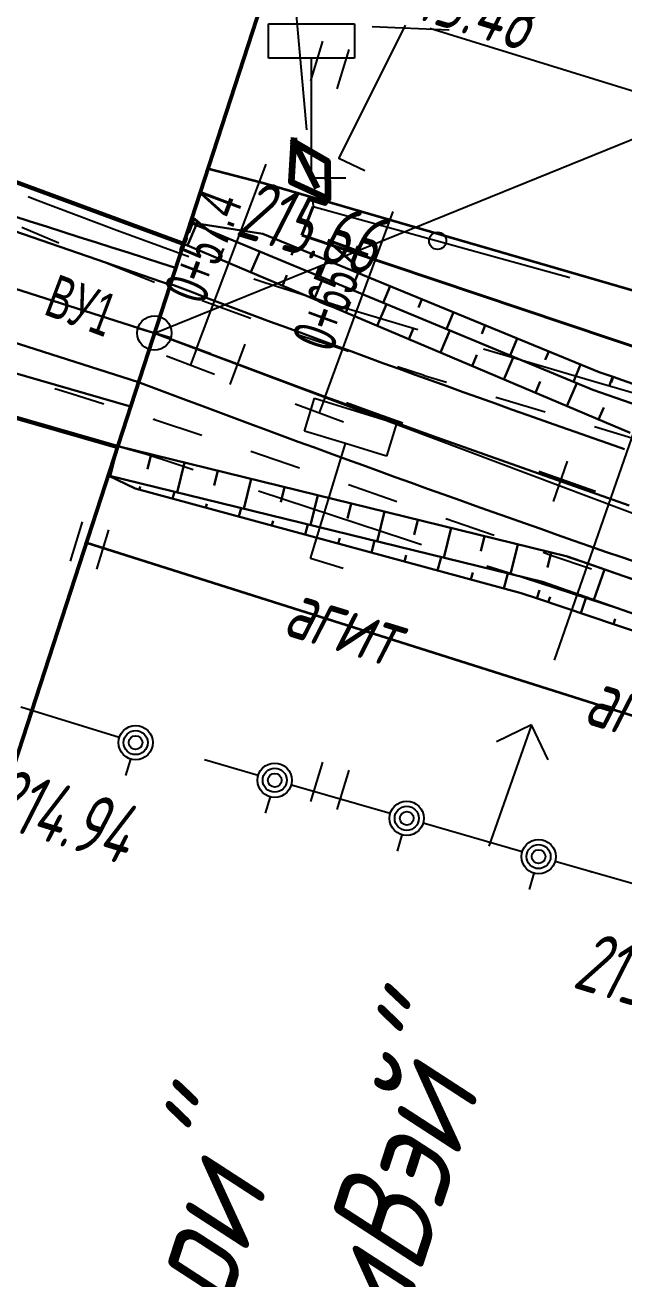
# Model space of a CAD drawing. Header units: millimetres. Extents: x -1799 to 6962, y -1020 to 4121.
# Drawn here: x -1674.3 to -1639.4, y 3876.8 to 3949.9 of the extents above; entities that cross this region are included whole.
import ezdxf
from ezdxf import colors
from ezdxf.entities.mleader import LeaderData, LeaderLine
from ezdxf.math import Vec2, Vec3

# ---------------------------------------------------------------- set-up
doc = ezdxf.new("R2010")
doc.units = ezdxf.units.MM
for name, pattern in [('CONTI', [0]), ('STRIHSMALL', [1, 0.5, -0.5]), ('STROT', [1.7, 0.5, -1.2])]:
    doc.linetypes.add(name, pattern=pattern)
for name, color, linetype, lineweight in [('10', 1, 'Continuous', 35), ('КОПИЯ_ОСЬ_13_ОТКОСЫ', 7, 'Continuous', 30), ('КОПИЯ_ОСЬ_ГРАНИЦЫ_ПОЛОС', 7, 'Continuous', 30), ('КРОМКА ПР ЧАСТИ', 20, 'Continuous', 30), ('ОБОЧИНА', 246, 'Continuous', 30), ('ОСЬ_ВЕРХ_ПОКРЫТИЯ_ГРАНИЦЫ_ПОЛОС', 7, 'Continuous', 30), ('ОСЬ_ВЕРХ_ПОКРЫТИЯ_ОСЬ', 1, 'Continuous', 30), ('Отметки', 5, 'Continuous', 30)]:
    doc.layers.add(name, color=color, linetype=linetype, lineweight=lineweight)
for name, color, linetype in [('_Ростелеком', 6, 'Continuous'), ('NAD_MDEFAULT', 7, 'CONTI'), ('PI_OTDEFAULT', 172, 'CONTI'), ('PI_TTDEFAULT', 5, 'CONTI'), ('PLN_O', 7, 'CONTI'), ('SIT_LDEFAULT', 7, 'CONTI'), ('USLZNDEFAULT', 7, 'CONTI'), ('ZAPSKDEFAULT', 7, 'CONTI'), ('КОПИЯ_ОСЬ_ТАНГЕНСЫ', 1, 'Continuous'), ('ОСЬ_ВЕРХ_ПОКРЫТИЯ_ПИКЕТЫ', 1, 'Continuous'), ('ОСЬ_ВЕРХ_ПОКРЫТИЯ_РАЗБИВКА_КРИВ', 1, 'Continuous'), ('ОСЬ_ВЕРХ_ПОКРЫТИЯ_ТАНГЕНСЫ', 1, 'Continuous'), ('ПРОЕКТ ПОЛОСЫ', 5, 'STRIHSMALL'), ('разметка', 7, 'Continuous')]:
    doc.layers.add(name, color=color, linetype=linetype)
doc.styles.add('eskd', font='spds.shx', dxfattribs={"width": 1.2, "oblique": 15})
doc.styles.get("Standard").update_dxf_attribs({"font": 'arial.ttf'})
doc.styles.add('STYLE1', font='romand.shx', dxfattribs={"width": 0.9})
doc.styles.add('ГОСТ', font='', dxfattribs={"oblique": 15, "height": 4})
doc.styles.get('ГОСТ').set_extended_font_data('GOST type A')
doc.linetypes.add('кабель_связи_проект.', pattern='A,10,-1,["/",STYLE1,S=3,R=0,X=0,Y=-1.5],-4.1', length=15.1)

# ---------------------------------------------------------------- blocks, each defined once
blk = doc.blocks.new('BL_2011')
at = {"color": 0}
for p, q in [((0, 0), (0, 2.4)), ((1.6, 0), (1.6, 2.4))]:
    blk.add_line(p, q, dxfattribs=at)
blk = doc.blocks.new('BL_13')
at = {"color": 0}
for p, q in [((-2.5, 7), (-2.5, 9)), ((-2.5, 9), (2.5, 9)), ((2.5, 9), (2.5, 7)), ((0, 7), (-2.5, 7)), ((0, 0), (0, 7)), ((2.5, 7), (0, 7)), ((2, 0), (0, 0))]:
    blk.add_line(p, q, dxfattribs=at)
blk = doc.blocks.new('_None')
blk = doc.blocks.new('Крест')
at = {"layer": 'Отметки'}
for points in [[(0, 1), (0, -1)], [(-1, 0), (1, 0)]]:
    blk.add_lwpolyline(points, dxfattribs=at)

msp = doc.modelspace()

# ---------------------------------------------------------------- linework, layer by layer
at = {"color": 1, "linetype": 'CONTI', "lineweight": 50}
msp.add_line((-1747.85, 3682.371, 352.433), (-1605.449, 4120.582, -88.593), dxfattribs=at)
at = {"layer": '10'}
for points in [[(-1663.637, 3941.522), (-1663.637, 3941.522), (-1660.504, 3940.703), (-1623.014, 3929.813), (-1594.454, 3919.163), (-1520.484, 3891.126), (-1408.554, 3857.403), (-1310.614, 3827.993), (-1310.614, 3827.693), (-1200.334, 3792.743), (-1162.754, 3776.953)], [(-804.504, 3662.403), (-824.534, 3666.023), (-948.424, 3671.803), (-975.894, 3675.363), (-1007.464, 3684.893), (-1045.044, 3689.693), (-1091.514, 3701.643), (-1136.714, 3726.003), (-1145.914, 3731.613), (-1190.934, 3759.813), (-1203.524, 3777.133), (-1281.424, 3800.433), (-1370.854, 3827.173), (-1423.974, 3843.233), (-1467.204, 3856.303), (-1517.944, 3871.633), (-1536.604, 3877.273), (-1560.794, 3884.923), (-1568.404, 3887.323), (-1611.244, 3900.873), (-1670.725, 3919.711)]]:
    msp.add_lwpolyline(points, dxfattribs=at)
at = {"layer": '_Ростелеком', "ltscale": 0.25}
for points in [[(-1652.15, 3949.869), (-1656.022, 3942.129), (-1654.492, 3941.409)], [(-1654.071, 3949.8), (-1649.592, 3949.611)]]:
    msp.add_lwpolyline(points, dxfattribs=at)
at = {"layer": '_Ростелеком', "linetype": 'ByBlock', "lineweight": 100, "ltscale": 0.25}
msp.add_lwpolyline([(-1658.639, 3943.325), (-1658.789, 3940.741), (-1656.629, 3939.753), (-1656.649, 3941.919), (-1658.769, 3943.141)], dxfattribs=at)
at = {"layer": '_Ростелеком', "lineweight": 100, "ltscale": 0.25}
msp.add_lwpolyline([(-1657.249, 3940.384), (-1658.699, 3943.241)], dxfattribs=at)
at = {"layer": '_Ростелеком', "linetype": 'кабель_связи_проект.', "lineweight": 40, "ltscale": 0.25}
msp.add_lwpolyline([(-1657.508, 3939.309), (-1658.167, 3937.633), (-1600.278, 3918.218), (-1339.903, 3818.219), (-1287.5, 3802.765), (-1263.755, 3795.43), (-1223.53, 3781.706), (-1196.628, 3769.68), (-1196.628, 3769.68), (-1140.23, 3729.428), (-1091.1, 3703.078), (-1044.78, 3690.317), (-948.53, 3678.474), (-823.707, 3672.227)], dxfattribs=at)
at = {"layer": 'PI_TTDEFAULT', "color": 5}
for p in [(-1664.038, 3938.209, 215.657), (-1666.758, 3926.889, 215.938), (-1641.308, 3900.549, 215.833)]:
    msp.add_point(p, dxfattribs=at)
at = {"layer": 'PLN_O'}
for p, q in [((-1659.308, 3959.709), (-1657.898, 3943.769)), ((-1657.548, 3939.789), (-1657.508, 3939.309)), ((-1657.508, 3939.309), (-1642.548, 3935.179))]:
    msp.add_line(p, q, dxfattribs=at)
msp.add_circle((-1650.258, 3937.309), 0.5, dxfattribs=at)
at = {"layer": 'SIT_LDEFAULT', "color": 7}
for p, q in [((-1673.678, 3939.699), (-1674.118, 3939.869)), ((-1668.948, 3937.909), (-1673.678, 3939.699)), ((-1672.318, 3937.169), (-1674.478, 3938.079)), ((-1664.748, 3936.369), (-1668.948, 3937.909)), ((-1669.468, 3935.979), (-1669.548, 3936.009)), ((-1666.758, 3934.889), (-1669.468, 3935.969)), ((-1660.318, 3934.859), (-1660.968, 3935.079)), ((-1655.638, 3933.379), (-1660.318, 3934.859)), ((-1661.148, 3932.779), (-1663.968, 3933.809)), ((-1651.418, 3932.119), (-1655.638, 3933.379)), ((-1655.808, 3930.969), (-1658.298, 3931.799)), ((-1655.458, 3930.859), (-1655.808, 3930.969)), ((-1645.798, 3930.469), (-1647.578, 3930.989)), ((-1651.038, 3929.459), (-1652.598, 3929.959)), ((-1640.978, 3929.059), (-1645.798, 3930.469)), ((-1649.738, 3929.059), (-1651.038, 3929.449)), ((-1672.558, 3928.709), (-1671.608, 3928.409)), ((-1637.978, 3928.179), (-1640.978, 3929.059)), ((-1671.608, 3928.409), (-1669.698, 3927.809)), ((-1646.268, 3928.009), (-1646.868, 3928.189)), ((-1643.988, 3927.319), (-1646.268, 3927.999)), ((-1638.208, 3927.989), (-1643.478, 3912.879)), ((-1674.078, 3926.859), (-1670.408, 3925.789)), ((-1666.838, 3926.909), (-1666.758, 3926.889)), ((-1666.758, 3926.889), (-1663.988, 3925.989)), ((-1638.248, 3925.599), (-1641.118, 3926.469)), ((-1670.408, 3925.779), (-1667.148, 3924.859)), ((-1667.148, 3924.859), (-1665.898, 3924.449)), ((-1661.138, 3925.049), (-1658.298, 3924.089)), ((-1665.898, 3924.449), (-1664.498, 3923.989)), ((-1660.688, 3922.739), (-1657.738, 3921.769)), ((-1655.458, 3923.109), (-1652.788, 3922.179)), ((-1652.788, 3922.179), (-1652.628, 3922.119)), ((-1657.738, 3921.769), (-1652.068, 3919.909)), ((-1649.788, 3921.129), (-1648.148, 3920.559)), ((-1648.148, 3920.559), (-1646.958, 3920.149)), ((-1652.068, 3919.909), (-1651.188, 3919.619)), ((-1644.118, 3919.159), (-1643.658, 3918.999)), ((-1643.658, 3918.999), (-1641.288, 3918.189)), ((-1647.388, 3918.379), (-1646.148, 3917.979)), ((-1646.148, 3917.979), (-1640.608, 3916.169)), ((-1640.608, 3916.169), (-1637.878, 3915.289)), ((-1668.808, 3908.369), (-1674.538, 3910.139)), ((-1644.798, 3909.099), (-1647.268, 3902.039)), ((-1644.798, 3909.099), (-1646.838, 3908.119)), ((-1643.818, 3907.059), (-1644.798, 3909.099)), ((-1668.148, 3907.109), (-1668.438, 3906.159)), ((-1660.708, 3906.159), (-1663.828, 3907.059)), ((-1653.018, 3903.939), (-1658.778, 3905.599)), ((-1660.018, 3904.919), (-1660.298, 3903.959)), ((-1645.338, 3901.709), (-1651.098, 3903.379)), ((-1652.338, 3902.699), (-1652.618, 3901.739)), ((-1641.308, 3900.549), (-1643.408, 3901.149)), ((-1644.648, 3900.469), (-1644.928, 3899.509)), ((-1637.648, 3899.499), (-1641.308, 3900.549))]:
    msp.add_line(p, q, dxfattribs=at)
for centre, radius in [((-1667.848, 3908.069), 1), ((-1667.848, 3908.069), 0.7), ((-1667.848, 3908.069), 0.4), ((-1659.748, 3905.879), 1), ((-1659.748, 3905.879), 0.7), ((-1659.748, 3905.879), 0.4), ((-1652.058, 3903.659), 1), ((-1652.058, 3903.659), 0.7), ((-1652.058, 3903.659), 0.4), ((-1644.378, 3901.429), 1), ((-1644.378, 3901.429), 0.7), ((-1644.378, 3901.429), 0.4)]:
    msp.add_circle(centre, radius, dxfattribs=at)
at = {"layer": 'КОПИЯ_ОСЬ_13_ОТКОСЫ'}
for p, q in [((-1664.822, 3937.036), (-1664.317, 3938.228)), ((-1660.43, 3937.711), (-1660.43, 3937.711)), ((-1662.981, 3936.256), (-1662.725, 3936.858)), ((-1661.139, 3935.476), (-1660.623, 3936.694)), ((-1658.58, 3936.95), (-1658.774, 3936.478)), ((-1656.731, 3936.19), (-1657.121, 3935.239)), ((-1659.297, 3934.695), (-1659.037, 3935.311)), ((-1657.456, 3933.915), (-1656.929, 3935.16)), ((-1654.881, 3935.429), (-1655.077, 3934.951)), ((-1653.031, 3934.669), (-1653.427, 3933.705)), ((-1655.614, 3933.135), (-1655.348, 3933.764)), ((-1653.773, 3932.355), (-1653.235, 3933.625)), ((-1651.181, 3933.908), (-1651.381, 3933.423)), ((-1649.331, 3933.148), (-1649.733, 3932.171)), ((-1651.931, 3931.575), (-1651.659, 3932.217)), ((-1647.482, 3932.387), (-1647.684, 3931.895)), ((-1650.09, 3930.795), (-1649.541, 3932.091)), ((-1645.632, 3931.627), (-1646.039, 3930.636)), ((-1643.782, 3930.866), (-1643.987, 3930.368)), ((-1648.248, 3930.015), (-1647.971, 3930.669)), ((-1646.406, 3929.235), (-1645.846, 3930.556)), ((-1641.932, 3930.106), (-1642.345, 3929.102)), ((-1640.068, 3929.384), (-1640.249, 3928.872)), ((-1644.565, 3928.455), (-1644.282, 3929.122)), ((-1642.723, 3927.674), (-1642.152, 3929.022)), ((-1640.882, 3926.894), (-1640.582, 3927.601)), ((-1668.892, 3925.351), (-1669.323, 3923.596)), ((-1666.949, 3924.874), (-1667.165, 3923.997)), ((-1665.007, 3924.396), (-1665.438, 3922.644)), ((-1669.452, 3923.627), (-1669.452, 3923.627)), ((-1663.065, 3923.919), (-1663.28, 3923.044)), ((-1661.123, 3923.442), (-1661.553, 3921.693)), ((-1667.629, 3922.812), (-1667.583, 3922.985)), ((-1665.699, 3922.289), (-1665.592, 3922.682)), ((-1659.181, 3922.964), (-1659.395, 3922.091)), ((-1663.769, 3921.765), (-1663.709, 3921.986)), ((-1657.238, 3922.487), (-1657.667, 3920.741)), ((-1655.296, 3922.009), (-1655.511, 3921.137)), ((-1661.838, 3921.242), (-1661.706, 3921.73)), ((-1653.354, 3921.532), (-1653.782, 3919.79)), ((-1659.908, 3920.719), (-1659.836, 3920.987)), ((-1657.978, 3920.196), (-1657.82, 3920.779)), ((-1651.412, 3921.055), (-1651.626, 3920.184)), ((-1649.47, 3920.577), (-1649.897, 3918.838)), ((-1656.047, 3919.672), (-1655.962, 3919.988)), ((-1654.117, 3919.149), (-1653.933, 3919.827)), ((-1647.528, 3920.1), (-1647.741, 3919.231)), ((-1652.187, 3918.626), (-1652.088, 3918.988)), ((-1645.585, 3919.622), (-1646.012, 3917.887)), ((-1643.643, 3919.145), (-1643.857, 3918.274)), ((-1650.256, 3918.103), (-1650.047, 3918.875)), ((-1648.326, 3917.579), (-1648.215, 3917.989)), ((-1646.396, 3917.056), (-1646.161, 3917.923)), ((-1644.482, 3916.477), (-1644.321, 3916.955))]:
    msp.add_line(p, q, dxfattribs=at)
for points in [[(-1664.693, 3938.384), (-1664.693, 3938.384), (-1664.693, 3938.384), (-1664.693, 3938.384), (-1641.221, 3928.635), (-1641.221, 3928.635), (-1641.221, 3928.635), (-1641.221, 3928.635), (-1641.221, 3928.635), (-1641.221, 3928.635), (-1635.85, 3926.76), (-1630.471, 3924.91), (-1619.643, 3921.259), (-1607.949, 3917.413), (-1603.442, 3915.953), (-1597.995, 3914.271), (-1592.542, 3912.602), (-1585.265, 3910.391), (-1572.516, 3906.538), (-1565.223, 3904.346)], [(-1664.693, 3938.384), (-1664.693, 3938.384), (-1664.693, 3938.384), (-1641.221, 3928.635), (-1641.221, 3928.635), (-1635.85, 3926.76), (-1630.471, 3924.91), (-1619.643, 3921.259), (-1607.949, 3917.413), (-1603.442, 3915.953), (-1597.995, 3914.271), (-1592.542, 3912.602), (-1585.265, 3910.391), (-1572.516, 3906.538), (-1565.223, 3904.346), (-1555.649, 3901.457), (-1546.084, 3898.54), (-1526.963, 3892.676), (-1520.386, 3890.361), (-1498.27, 3883.901), (-1479.161, 3878.002)], [(-1660.43, 3937.711), (-1660.43, 3937.711), (-1660.43, 3937.711), (-1660.43, 3937.711), (-1640.858, 3929.664), (-1640.041, 3929.375)], [(-1640.041, 3929.373), (-1640.155, 3929.054)], [(-1640.041, 3929.375), (-1635.501, 3927.767), (-1630.134, 3925.894), (-1626.55, 3924.658), (-1622.962, 3923.431), (-1617.538, 3921.59), (-1613.951, 3920.382), (-1603.168, 3916.8), (-1597.736, 3915.081), (-1592.297, 3913.374), (-1585.037, 3911.113), (-1584.129, 3910.831), (-1574.124, 3907.77), (-1545.885, 3899.179), (-1520.484, 3891.043), (-1507.678, 3887.336), (-1488.448, 3881.415)], [(-1669.452, 3923.627), (-1669.452, 3923.627), (-1669.452, 3923.627), (-1669.452, 3923.627), (-1669.452, 3923.627), (-1644.151, 3917.431), (-1638.732, 3915.538), (-1633.304, 3913.668), (-1622.394, 3909.985), (-1610.626, 3906.109), (-1607.002, 3904.932), (-1601.579, 3903.083), (-1596.153, 3901.247), (-1588.916, 3898.816), (-1586.201, 3897.91), (-1575.339, 3894.31), (-1569.003, 3892.22), (-1540.472, 3882.942), (-1511.903, 3873.778), (-1502.351, 3870.819), (-1483.229, 3864.958)], [(-1669.452, 3923.627), (-1669.452, 3923.627), (-1669.452, 3923.627), (-1669.452, 3923.627), (-1669.452, 3923.627), (-1669.452, 3923.627), (-1667.88, 3922.88), (-1667.88, 3922.88), (-1667.88, 3922.88), (-1645.394, 3916.784), (-1644.375, 3916.441)], [(-1642.688, 3918.916), (-1639.92, 3917.946), (-1631.79, 3915.149), (-1620.891, 3911.487), (-1608.226, 3907.336), (-1603.69, 3905.872), (-1598.24, 3904.126), (-1591.878, 3902.104), (-1583.695, 3899.524), (-1570.962, 3895.539), (-1347.281, 3825.835), (-1335.879, 3822.33), (-1324.458, 3818.889), (-1287.204, 3807.817)], [(-1640.541, 3918.162), (-1641.161, 3916.383)], [(-1644.151, 3917.431), (-1638.732, 3915.538), (-1633.304, 3913.668), (-1622.394, 3909.985), (-1610.626, 3906.109), (-1607.002, 3904.932), (-1601.579, 3903.083), (-1596.153, 3901.247), (-1588.916, 3898.816), (-1586.201, 3897.91), (-1575.339, 3894.31), (-1569.003, 3892.22), (-1540.472, 3882.942), (-1511.903, 3873.778), (-1502.351, 3870.819), (-1483.229, 3864.958), (-1473.659, 3862.056), (-1454.51, 3856.282), (-1435.414, 3850.337), (-1397.202, 3838.51), (-1348.109, 3823.169), (-1336.695, 3819.651), (-1325.261, 3816.196), (-1301.526, 3809.12)], [(-1644.375, 3916.441), (-1639.949, 3914.949), (-1634.496, 3913.138), (-1626.309, 3910.467), (-1618.576, 3907.952), (-1610.833, 3905.472), (-1607.199, 3904.321), (-1601.76, 3902.518), (-1596.318, 3900.727), (-1589.06, 3898.358), (-1588.153, 3898.063), (-1578.197, 3894.752), (-1569.147, 3891.759), (-1550.188, 3885.37), (-1531.127, 3879.313), (-1511.997, 3873.477), (-1492.944, 3867.394), (-1473.823, 3861.53)], [(-1643.813, 3916.249), (-1643.703, 3916.574)], [(-1641.918, 3915.61), (-1641.606, 3916.538)], [(-1640.022, 3914.973), (-1639.918, 3915.283)]]:
    msp.add_lwpolyline(points, dxfattribs=at)
at = {"layer": 'КОПИЯ_ОСЬ_13_ОТКОСЫ', "ltscale": 7}
for points in [[(-1660.43, 3937.711), (-1664.661, 3938.371)], [(-1639.04, 3926.114), (-1664.973, 3937.1)]]:
    msp.add_lwpolyline(points, dxfattribs=at)
at = {"layer": 'КОПИЯ_ОСЬ_ГРАНИЦЫ_ПОЛОС'}
for points in [[(-1668.892, 3925.351), (-1642.689, 3918.911)], [(-1642.689, 3918.911), (-1642.669, 3918.905), (-1641.745, 3918.582), (-1640.799, 3918.252), (-1639.854, 3917.923), (-1638.908, 3917.595)]]:
    msp.add_lwpolyline(points, dxfattribs=at)
at = {"layer": 'КОПИЯ_ОСЬ_ТАНГЕНСЫ'}
for p, q in [((-1718.979, 3948.594), (-1666.752, 3931.935)), ((-1666.752, 3931.935), (-1630.428, 3918.259))]:
    msp.add_line(p, q, dxfattribs=at)
msp.add_circle((-1666.752, 3931.935), 1, dxfattribs=at)
at = {"layer": 'КРОМКА ПР ЧАСТИ', "color": 0}
msp.add_line((-1681.431, 3931.505), (-1668.146, 3927.653), dxfattribs=at)
at = {"layer": 'ОБОЧИНА', "const_width": 0.25}
for points in [[(-1683.725, 3944.019), (-1664.973, 3937.1)], [(-1682.123, 3929.103), (-1668.911, 3925.3)]]:
    msp.add_lwpolyline(points, dxfattribs=at)
at = {"layer": 'ОСЬ_ВЕРХ_ПОКРЫТИЯ_ГРАНИЦЫ_ПОЛОС', "linetype": 'Continuous'}
for points in [[(-1684.547, 3941.809), (-1684.458, 3941.781), (-1683.506, 3941.477), (-1682.554, 3941.174), (-1681.603, 3940.87), (-1680.651, 3940.567), (-1679.7, 3940.263), (-1678.748, 3939.96), (-1677.796, 3939.656), (-1676.845, 3939.353), (-1675.893, 3939.049), (-1674.942, 3938.746), (-1673.99, 3938.442), (-1673.038, 3938.138), (-1672.087, 3937.835), (-1671.135, 3937.531), (-1670.184, 3937.228), (-1669.232, 3936.924), (-1668.28, 3936.621), (-1667.329, 3936.317), (-1666.377, 3936.014), (-1665.519, 3935.731)], [(-1639.371, 3925.167), (-1640.311, 3925.496), (-1641.251, 3925.826), (-1642.191, 3926.157), (-1643.131, 3926.488), (-1644.07, 3926.82), (-1645.009, 3927.153), (-1645.948, 3927.487), (-1646.886, 3927.822), (-1647.824, 3928.157), (-1648.761, 3928.494), (-1649.699, 3928.831), (-1650.635, 3929.169), (-1651.572, 3929.508), (-1652.508, 3929.848), (-1653.444, 3930.188), (-1654.38, 3930.53), (-1655.315, 3930.872), (-1656.249, 3931.216), (-1657.184, 3931.56), (-1658.118, 3931.906), (-1659.052, 3932.252), (-1659.985, 3932.599), (-1660.918, 3932.947), (-1661.851, 3933.296), (-1662.783, 3933.646), (-1663.717, 3933.997), (-1664.651, 3934.349), (-1665.586, 3934.701), (-1665.83, 3934.781)]]:
    msp.add_lwpolyline(points, dxfattribs=at)
at = {"layer": 'ОСЬ_ВЕРХ_ПОКРЫТИЯ_ГРАНИЦЫ_ПОЛОС', "linetype": 'Continuous', "lineweight": 30}
msp.add_lwpolyline([(-1638.58, 3918.539), (-1639.525, 3918.867), (-1640.47, 3919.196), (-1641.414, 3919.526), (-1642.359, 3919.856), (-1643.303, 3920.187), (-1644.247, 3920.52), (-1645.19, 3920.852), (-1646.134, 3921.186), (-1647.077, 3921.521), (-1648.02, 3921.856), (-1648.962, 3922.192), (-1649.904, 3922.529), (-1650.846, 3922.867), (-1651.788, 3923.206), (-1652.729, 3923.546), (-1653.671, 3923.887), (-1654.611, 3924.228), (-1655.552, 3924.571), (-1656.492, 3924.914), (-1657.432, 3925.258), (-1658.372, 3925.604), (-1659.311, 3925.95), (-1660.25, 3926.297), (-1661.188, 3926.645), (-1662.127, 3926.994), (-1663.064, 3927.344), (-1664.002, 3927.695), (-1664.939, 3928.047), (-1665.874, 3928.399), (-1666.808, 3928.75), (-1667.742, 3929.102)], dxfattribs=at)
at = {"layer": 'ОСЬ_ВЕРХ_ПОКРЫТИЯ_ОСЬ'}
msp.add_lwpolyline([(-1718.979, 3948.594), (-1666.752, 3931.935), (-1666.752, 3931.935), (-1664.298, 3931.011), (-1664.298, 3931.011, 0.001997), (-1656.812, 3928.227), (-1656.812, 3928.227), (-1655.883, 3927.886), (-1653.092, 3926.868), (-1650.299, 3925.859), (-1647.503, 3924.857), (-1644.704, 3923.862), (-1641.902, 3922.875), (-1639.098, 3921.895)], format="xyb", dxfattribs=at)
at = {"layer": 'ОСЬ_ВЕРХ_ПОКРЫТИЯ_ПИКЕТЫ'}
for p, q in [((-1662.34, 3928.942), (-1661.466, 3931.283)), ((-1643.516, 3922.117), (-1642.685, 3924.476))]:
    msp.add_line(p, q, dxfattribs=at)
at = {"layer": 'ОСЬ_ВЕРХ_ПОКРЫТИЯ_РАЗБИВКА_КРИВ'}
for p, q in [((-1664.298, 3931.011), (-1660.246, 3941.773)), ((-1656.812, 3928.227), (-1652.847, 3939.021)), ((-1664.298, 3931.011), (-1664.65, 3930.075)), ((-1666.054, 3930.603), (-1663.246, 3929.546)), ((-1658.565, 3927.805), (-1655.749, 3926.771)), ((-1656.812, 3928.227), (-1657.157, 3927.288))]:
    msp.add_line(p, q, dxfattribs=at)
at = {"layer": 'ОСЬ_ВЕРХ_ПОКРЫТИЯ_ТАНГЕНСЫ'}
for p, q in [((-1718.979, 3948.594), (-1666.752, 3931.935)), ((-1666.752, 3931.935), (-1630.428, 3918.259))]:
    msp.add_line(p, q, dxfattribs=at)
msp.add_circle((-1666.752, 3931.935), 1, dxfattribs=at)
at = {"layer": 'ПРОЕКТ ПОЛОСЫ', "linetype": 'CONTI', "lineweight": 30, "ltscale": 0.1}
for p, q in [((-1686.12, 3941.754), (-1665.839, 3934.754)), ((-1679.264, 3932.767), (-1667.68, 3929.079))]:
    msp.add_line(p, q, dxfattribs=at)
at = {"layer": 'разметка', "linetype": 'STROT', "lineweight": 30, "ltscale": 7}
msp.add_lwpolyline([(-1666.752, 3931.935, 0.015228), (-1561.85, 3896.89), (-1347.406, 3830.068, 0.003289), (-1322.238, 3822.407), (-1286.016, 3811.64, -0.037735), (-1201.22, 3781.749, -0.049609), (-1149.703, 3750.971, 0.102502), (-1038.491, 3701.349, 0.034541), (-963.706, 3691.955)], format="xyb", dxfattribs=at)

# ---------------------------------------------------------------- block references
at = {"layer": '_Ростелеком'}
msp.add_blockref('BL_13', (-1657.607, 3940.957), dxfattribs=at)
at = {"layer": 'USLZNDEFAULT', "color": 7, "rotation": 342.9999999999999}
msp.add_blockref('BL_13', (-1657.668, 3918.799), dxfattribs=at)
at = {"layer": 'ZAPSKDEFAULT', "color": 7, "rotation": 342.9999999999999}
for p in [(-1657.648, 3946.639), (-1671.648, 3918.639), (-1657.648, 3904.639)]:
    msp.add_blockref('BL_2011', p, dxfattribs=at)
at = {"layer": 'Отметки', "rotation": 343.7785268804441}
msp.add_blockref('Крест', (-1666.752, 3931.935), dxfattribs=at)

# ---------------------------------------------------------------- texts
at = {"color": 1, "linetype": 'Continuous', "insert": (-1741.196, 3684.497, 327.142), "char_height": 6, "attachment_point": 1, "rotation": 71.9979, "style": 'ГОСТ'}
msp.add_mtext('Граница подсчета объемов работ  в рамках проекта 01/11 \\P"Реконструкция автомобильной дороги "Пермь - Березники" - Гари"\\PДобрянского муниципального района", выполняемого ООО "ПСК ФриВэй"', dxfattribs=at)
at = {"layer": 'NAD_MDEFAULT', "color": 7, "style": 'eskd', "oblique": 10, "width": 0.8}
for p in [(-1659.375, 3914.399), (-1641.868, 3909.247)]:
    msp.add_text('агит', height=3.5, rotation=343, dxfattribs=at).set_placement(p)
at = {"layer": 'PI_OTDEFAULT', "color": 172, "style": 'eskd', "oblique": 10, "width": 0.8}
for s, p in [('215.48', (-1653.208, 3950.759)), ('215.66', (-1662.118, 3937.649)), ('214.94', (-1676.644, 3903.398)), ('215.83', (-1642.471, 3893.831))]:
    msp.add_text(s, height=3.5, rotation=343, dxfattribs=at).set_placement(p)
at = {"layer": 'КОПИЯ_ОСЬ_ТАНГЕНСЫ', "width": 0.6}
msp.add_text('ВУ1', height=2.5, rotation=339.36932, dxfattribs=at).set_placement((-1673.276, 3933.055))
at = {"layer": 'ОСЬ_ВЕРХ_ПОКРЫТИЯ_РАЗБИВКА_КРИВ', "width": 0.6}
for s, rotation, p in [('0+57.4', 69.36932, (-1663.885, 3933.526)), ('0+65.4', 69.82689, (-1656.42, 3930.746))]:
    msp.add_text(s, height=2.5, rotation=rotation, dxfattribs=at).set_placement(p)
at = {"layer": 'ОСЬ_ВЕРХ_ПОКРЫТИЯ_ТАНГЕНСЫ', "width": 0.6}
msp.add_text('ВУ1', height=2.5, rotation=339.36932, dxfattribs=at).set_placement((-1673.276, 3933.055))

# ---------------------------------------------------------------- leaders
at = {"layer": 'Отметки', "ltscale": 0.2}
ml = msp.add_multileader_mtext('Standard', dxfattribs=at)
ml.set_content('216,04', color=256, style='ГОСТ')
ml.set_leader_properties()
ml.set_arrow_properties(name='NONE')
ml.build(insert=Vec2(0, 0))
ml.multileader.update_dxf_attribs({"text_left_attachment_type": 6, "text_right_attachment_type": 6, "dogleg_length": 0.36, "arrow_head_size": 2})
ctx = ml.context
ctx.base_point, ctx.arrow_head_size, ctx.landing_gap_size, ctx.plane_origin, ctx.plane_x_axis, ctx.plane_y_axis = Vec3(-1634.63, 3944.718), 2, 0, Vec3(-1668.17, 3898.229), Vec3(0.955401, -0.29531), Vec3(0.29531, 0.955401)
ctx.left_attachment, ctx.right_attachment = 6, 6
notes = []
notes.append((ctx, [(0, (1, 1, 0), (-1634.974, 3944.824), (0.955401, -0.29531), 0.36, [(0, [(-1666.752, 3931.935)], 0, [])])]))
ctx.mtext.insert, ctx.mtext.text_direction, ctx.mtext.rotation, ctx.mtext.line_spacing_style, ctx.mtext.flow_direction = Vec3(-1633.272, 3949.113), Vec3(0.955401, -0.29531), 5.983405, 2, 5
for ctx, leaders in notes:
    for number, flags, end, landing, length, lines in leaders:
        leader = LeaderData()
        leader.index, (leader.has_last_leader_line, leader.has_dogleg_vector, leader.attachment_direction) = number, flags
        leader.last_leader_point, leader.dogleg_vector, leader.dogleg_length = Vec3(end), Vec3(landing), length
        for number, points, colour, breaks in lines:
            line = LeaderLine()
            line.index, line.vertices, line.color, line.breaks = number, Vec3.list(points), colors.encode_raw_color(colour), breaks
            leader.lines.append(line)
        ctx.leaders.append(leader)

doc.saveas('drawing.dxf')
